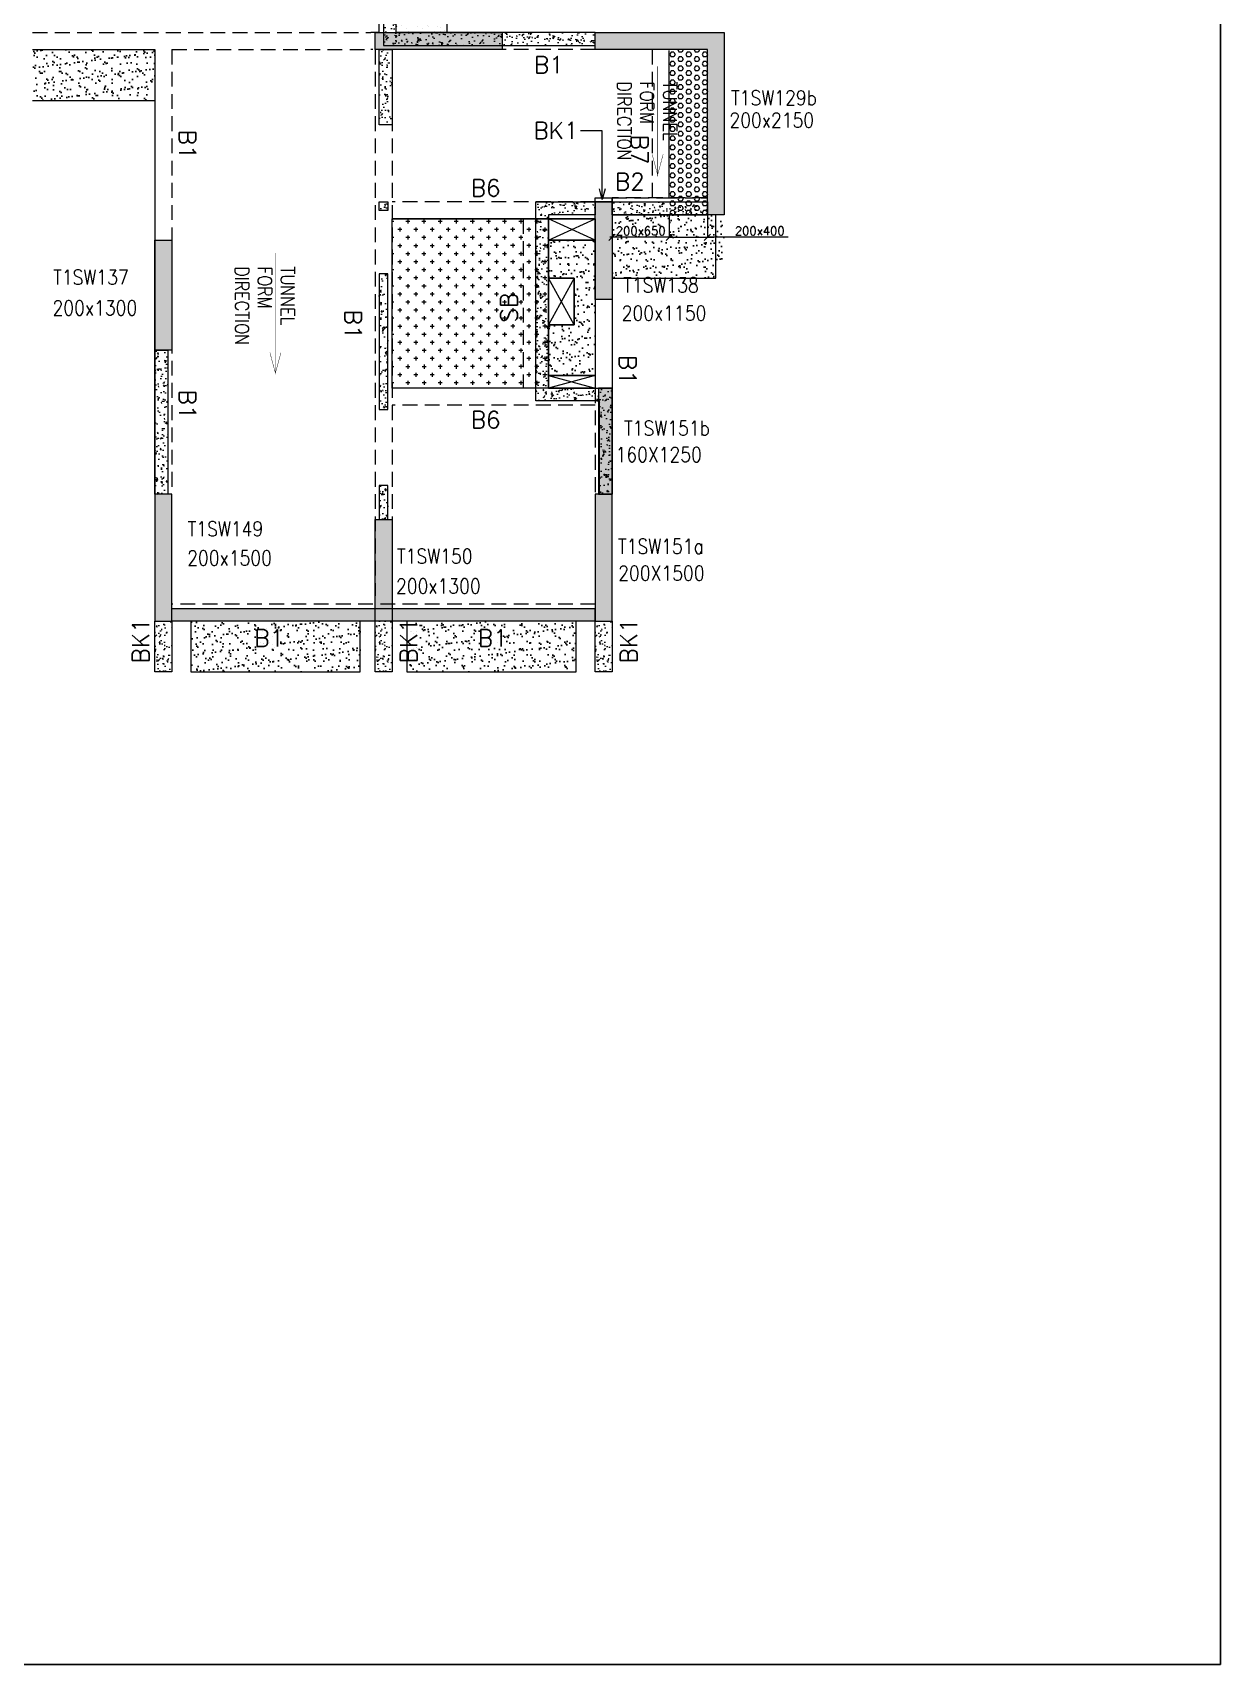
# Model space of a CAD drawing. Header units: millimetres. Extents: x 1078357 to 2594950, y -4969473 to -4636555.
# Drawn here: x 2011756 to 2025786, y -4681424 to -4662154 of the extents above; entities that cross this region are included whole.
import ezdxf

# ---------------------------------------------------------------- set-up
doc = ezdxf.new("R2010")
doc.units = ezdxf.units.MM
doc.header["$PDMODE"] = 35
for name, pattern in [('CONTINOUS', [0]), ('HIDDEN', [0.375, 0.25, -0.125]), ('New Retail block$0$CONTINOUS', [0])]:
    doc.linetypes.add(name, pattern=pattern)
doc.layers.get('0').update_dxf_attribs({"lineweight": 0})
doc.layers.get('Defpoints').update_dxf_attribs({"lineweight": 0})
for name, color, linetype, lineweight in [('A-_ANOTDIMA_D-', 6, 'Continuous', 13), ('Boundary', 40, 'Continuous', 30), ('COL. NO.', 30, 'Continuous', 25), ('COL. SIZE', 7, 'Continuous', 25), ('DIM', 9, 'Continuous', 25), ('HATCH', 8, 'Continuous', 30), ('S-NON STR RCC WALL', 8, 'Continuous', 0)]:
    doc.layers.add(name, color=color, linetype=linetype, lineweight=lineweight)
for name, color, linetype in [('B-200x325', 201, 'HIDDEN'), ('B-200x375', 41, 'HIDDEN'), ('B-200x400', 44, 'HIDDEN'), ('B-200x650', 241, 'HIDDEN'), ('B-300xSLAB THK.', 151, 'Continuous'), ('BK1-200x650', 241, 'HIDDEN'), ('DC BEAM NO.', 7, 'Continuous'), ('DROP SLAB', 8, 'Continuous'), ('S-COLUMN_SHEAR WALL', 1, 'Continuous'), ('S-PROJECTION', 54, 'New Retail block$0$CONTINOUS'), ('SLAB FOLD', 8, 'Continuous'), ('TEXT', 7, 'Continuous')]:
    doc.layers.add(name, color=color, linetype=linetype)
doc.styles.add('Roman', font='romans')
doc.styles.add('ROMANS', font='romans.shx', dxfattribs={"width": 0.85})
doc.dimstyles.new('HARESH', dxfattribs={"dimtxt": 150, "dimasz": 75, "dimexe": 0, "dimexo": 0, "dimgap": 25, "dimtad": 1, "dimdec": 0, "dimdsep": 46, "dimtxsty": 'Roman', "dimblk": 'OBLIQUE', "dimcen": 225, "dimdle": 25, "dimclrd": 2, "dimclre": 2, "dimclrt": 7, "dimadec": 8, "dimazin": 1, "dimtfac": 1, "dimtdec": 0, "dimtmove": 0, "dimatfit": 0, "dimfxl": 1, "dimlwd": -1, "dimlwe": -1, "dimarcsym": 0})

# ---------------------------------------------------------------- blocks, each defined once
blk = doc.blocks.new('_Oblique')
at = {"color": 0, "linetype": 'ByBlock', "lineweight": -2}
blk.add_line((-0.5, -0.5), (0.5, 0.5), dxfattribs=at)
blk = doc.blocks.new('*D1500')
at = {"layer": 'Defpoints', "color": 0, "ltscale": 700, "transparency": 16777216}
for p in [(2019276, -4664304, 0), (2019726, -4664304, 0), (2019726, -4664570)]:
    blk.add_point(p, dxfattribs=at)
at = {"layer": 'DIM', "color": 2, "ltscale": 700, "transparency": 16777216}
for p, q in [((2019276, -4664304), (2019276, -4664570)), ((2019726, -4664304), (2019726, -4664570)), ((2019276, -4664570), (2019201, -4664570)), ((2019276, -4664570), (2019726, -4664570)), ((2019276, -4664570), (2019726, -4664570)), ((2019726, -4664570), (2019801, -4664570)), ((2020682, -4664570), (2019726, -4664570))]:
    blk.add_line(p, q, dxfattribs=at)
at = {"layer": 'DIM', "color": 2, "ltscale": 700, "transparency": 16777216, "xscale": 75, "yscale": 75, "zscale": 75}
blk.add_blockref('_Oblique', (2019276, -4664570), dxfattribs=at)
at = {"layer": 'DIM', "color": 2, "ltscale": 700, "transparency": 16777216, "xscale": 75, "yscale": 75, "zscale": 75, "rotation": 180}
blk.add_blockref('_Oblique', (2019726, -4664570), dxfattribs=at)
at = {"layer": 'DIM', "color": 7, "ltscale": 700, "transparency": 16777216, "insert": (2020345, -4664495), "char_height": 150, "attachment_point": 5, "style": 'Roman'}
blk.add_mtext('{\\H0.666667x;200x400}', dxfattribs=at)
blk = doc.blocks.new('*D1501')
at = {"layer": 'Defpoints', "color": 0, "ltscale": 700, "transparency": 16777216}
for p in [(2018601, -4664304, 0), (2019276, -4664304), (2018601, -4664570)]:
    blk.add_point(p, dxfattribs=at)
at = {"layer": 'DIM', "color": 2, "ltscale": 700, "transparency": 16777216}
for p, q in [((2018601, -4664304), (2018601, -4664570)), ((2019276, -4664304), (2019276, -4664570)), ((2019301, -4664570), (2018576, -4664570))]:
    blk.add_line(p, q, dxfattribs=at)
at = {"layer": 'DIM', "color": 2, "ltscale": 700, "transparency": 16777216, "xscale": 75, "yscale": 75, "zscale": 75, "rotation": 180}
blk.add_blockref('_Oblique', (2018601, -4664570), dxfattribs=at)
at = {"layer": 'DIM', "color": 2, "ltscale": 700, "transparency": 16777216, "xscale": 75, "yscale": 75, "zscale": 75}
blk.add_blockref('_Oblique', (2019276, -4664570), dxfattribs=at)
at = {"layer": 'DIM', "color": 7, "ltscale": 700, "transparency": 16777216, "insert": (2018939, -4664495), "char_height": 150, "attachment_point": 5, "style": 'Roman'}
blk.add_mtext('{\\H0.666667x;200x650}', dxfattribs=at)
blk = doc.blocks.new('G$CD63B60BD')
at = {"layer": 'COL. NO.', "linetype": 'Continuous', "style": 'ROMANS', "width": 0.85}
for s, p in [('T1SW129b', (90680, 6092, -320)), ('T1SW137', (82673, 3974, -320)), ('T1SW138', (89406, 3882, -320)), ('T1SW151b', (89416, 2192, 0)), ('T1SW149', (84261, 1002, -320)), ('T1SW151a', (89344, 796, 0)), ('T1SW150', (86734, 680, -320))]:
    blk.add_text(s, height=175, dxfattribs=at).set_placement(p)
at = {"layer": 'COL. SIZE', "linetype": 'Continuous', "style": 'ROMANS', "width": 0.85}
for s, p in [('200x2150', (90660, 5828, -320)), ('200x1300', (82665, 3611, -320)), ('200x1150', (89388, 3550, -320)), ('160X1250', (89315, 1879, 0)), ('200x1500', (84256, 658, -320)), ('200X1500', (89347, 479, 0)), ('200x1300', (86722, 327, -320))]:
    blk.add_text(s, height=175, dxfattribs=at).set_placement(p)

msp = doc.modelspace()

# ---------------------------------------------------------------- hatches: boundary and pattern name
at = {"layer": 'DROP SLAB'}
h = msp.add_hatch(dxfattribs=at)
h.set_pattern_fill('CROSS', color=8, scale=15, angle=0.03079)
h.set_pattern_definition([(180.03079016, (-2432315.24, 14068521.8), (-95.1987999, -95.3011726), [47.625, -142.875]), (270.03079016, (-2432339.07, 14068545.6), (95.3011726, -95.1987999), [47.625, -142.875])])
h.paths.add_polyline_path([(2017851.2, -4666353.7), (2016001.2, -4666353.6), (2016001.2, -4664353.8), (2017851.2, -4664353.9)])
at = {"layer": 'HATCH'}
h = msp.add_hatch(dxfattribs=at)
h.set_pattern_fill('AR-SAND', color=8, scale=3, angle=179.97015)
h.set_pattern_definition([(37.4701541, (-2070581.82, 14021135.62), (-4.72361136, 146.8264517), [0, -115.824, 0, -129.54, 0, -123.825]), (7.4701541, (-2070581.82, 14021135.62), (134.9689868, 214.9772528), [0, -62.484, 0, -104.394, 0, -40.005]), (327.4701541, (-2070675.54, 14021135.67), (237.2979035, 0.3075449), [0, -38.1, 0, -137.16, 0, -179.07]), (317.4701541, (-2070675.54, 14021135.67), (229.1017424, 66.759465), [0, -19.05, 0, -89.916, 0, -102.87])])
h.paths.add_polyline_path([(2016651.4, -4660153.8), (2016051.4, -4660153.8), (2016051.4, -4662153.8), (2016651.4, -4662153.8)])
h = msp.add_hatch(dxfattribs=at)
h.set_pattern_fill('AR-SAND', color=8, scale=3, angle=179.97015)
h.set_pattern_definition([(37.4701541, (-2064636.84, 14020335.54), (-4.72361136, 146.8264517), [0, -115.824, 0, -129.54, 0, -123.825]), (7.4701541, (-2064636.84, 14020335.54), (134.9689868, 214.9772528), [0, -62.484, 0, -104.394, 0, -40.005]), (327.4701541, (-2064730.56, 14020335.59), (237.2979035, 0.3075449), [0, -38.1, 0, -137.16, 0, -179.07]), (317.4701541, (-2064730.56, 14020335.59), (229.1017424, 66.759465), [0, -19.05, 0, -89.916, 0, -102.87])])
h.paths.add_polyline_path([(2013201.4, -4662353.7), (2011756.4, -4662353.7), (2011756.4, -4662953.9), (2013201.4, -4662953.9)])
h = msp.add_hatch(dxfattribs=at)
h.set_pattern_fill('AR-SAND', color=8, scale=3, angle=179.97015)
h.set_pattern_definition([(37.4701541, (-2073756.83, 14018385.62), (-4.72361136, 146.8264517), [0, -115.824, 0, -129.54, 0, -123.825]), (7.4701541, (-2073756.83, 14018385.62), (134.9689868, 214.9772528), [0, -62.484, 0, -104.394, 0, -40.005]), (327.4701541, (-2073850.56, 14018385.67), (237.2979035, 0.3075449), [0, -38.1, 0, -137.16, 0, -179.07]), (317.4701541, (-2073850.56, 14018385.67), (229.1017424, 66.759465), [0, -19.05, 0, -89.916, 0, -102.87])])
h.paths.add_polyline_path([(2019926.4, -4664303.8), (2018601.4, -4664303.8), (2018601.4, -4664903.8), (2019926.4, -4664903.8)])
h = msp.add_hatch(dxfattribs=at)
h.set_pattern_fill('AR-SAND', color=8, scale=3, angle=179.97015)
h.set_pattern_definition([(37.4701541, (-2073756.74, 14018385.62), (-4.72361136, 146.8264517), [0, -115.824, 0, -129.54, 0, -123.825]), (7.4701541, (-2073756.74, 14018385.62), (134.9689868, 214.9772528), [0, -62.484, 0, -104.394, 0, -40.005]), (327.4701541, (-2073850.47, 14018385.67), (237.2979035, 0.3075449), [0, -38.1, 0, -137.16, 0, -179.07]), (317.4701541, (-2073850.47, 14018385.67), (229.1017424, 66.759465), [0, -19.05, 0, -89.916, 0, -102.87])])
h.paths.add_polyline_path([(2019826.2, -4664303.8), (2018601.5, -4664303.8), (2018601.5, -4665053.8), (2019826.2, -4665053.7)])
h = msp.add_hatch(dxfattribs=at)
h.set_pattern_fill('AR-SAND', color=8, scale=3, angle=359.97015)
h.set_pattern_definition([(37.47015413, (-3003981.92, 18702404.82), (-4.72361136, 146.8264517), [0, -115.824, 0, -129.54, 0, -123.825]), (7.4701541, (-3003981.92, 18702404.82), (134.9689868, 214.9772528), [0, -62.484, 0, -104.394, 0, -40.005]), (327.4701541, (-3004075.65, 18702404.87), (237.2979035, 0.3075449), [0, -38.1, 0, -137.16, 0, -179.07]), (317.4701541, (-3004075.65, 18702404.87), (229.1017424, 66.759465), [0, -19.05, 0, -89.916, 0, -102.87])])
h.paths.add_polyline_path([(2018401.2, -4666203.8), (2017851.2, -4666203.8), (2017851.2, -4665603.8), (2018151.2, -4665603.8), (2018151.2, -4665053.8), (2017851.2, -4665053.8), (2017851.2, -4664603.8), (2018401.2, -4664603.8)])
h = msp.add_hatch(dxfattribs=at)
h.set_pattern_fill('AR-SAND', color=8, scale=3, angle=179.97015)
h.set_pattern_definition([(37.47015413, (-3169656.55, 18702404.81), (-4.72361136, 146.8264517), [0, -115.824, 0, -129.54, 0, -123.825]), (7.4701541, (-3169656.55, 18702404.8), (134.9689868, 214.9772528), [0, -62.484, 0, -104.394, 0, -40.005]), (327.4701541, (-3169750.27, 18702404.86), (237.2979035, 0.3075449), [0, -38.1, 0, -137.16, 0, -179.07]), (317.4701541, (-3169750.27, 18702404.86), (229.1017424, 66.759465), [0, -19.05, 0, -89.916, 0, -102.87])])
h.paths.add_polyline_path([(2015626.4, -4669103.8), (2013626.4, -4669103.8), (2013626.4, -4669703.8), (2015626.4, -4669703.8)])
h = msp.add_hatch(dxfattribs=at)
h.set_pattern_fill('AR-SAND', color=8, scale=3, angle=179.97015)
h.set_pattern_definition([(37.47015413, (-3172206.55, 18702404.81), (-4.72361136, 146.8264517), [0, -115.824, 0, -129.54, 0, -123.825]), (7.4701541, (-3172206.55, 18702404.8), (134.9689868, 214.9772528), [0, -62.484, 0, -104.394, 0, -40.005]), (327.4701541, (-3172300.27, 18702404.86), (237.2979035, 0.3075449), [0, -38.1, 0, -137.16, 0, -179.07]), (317.4701541, (-3172300.27, 18702404.86), (229.1017424, 66.759465), [0, -19.05, 0, -89.916, 0, -102.87])])
h.paths.add_polyline_path([(2018176.4, -4669103.8), (2016176.4, -4669103.8), (2016176.4, -4669703.8), (2018176.4, -4669703.8)])
at = {"layer": 'S-COLUMN_SHEAR WALL', "lineweight": 25}
h = msp.add_hatch(color=1, dxfattribs=at)
h.dxf.hatch_style = 1
h.paths.add_polyline_path([(2015801.2, -4662153.8), (2017301.2, -4662153.8), (2017301.2, -4662353.8), (2015801.2, -4662353.8)])
h = msp.add_hatch(color=1, dxfattribs=at)
h.dxf.hatch_style = 1
h.paths.add_polyline_path([(2019726.2, -4662353.9), (2018401.2, -4662353.9), (2018401.2, -4662153.9), (2019926.2, -4662153.9), (2019926.2, -4664303.9), (2019726.2, -4664303.9)])
h = msp.add_hatch(color=1, dxfattribs=at)
h.dxf.hatch_style = 1
h.paths.add_polyline_path([(2018401.2, -4664153.9), (2018601.2, -4664153.9), (2018601.2, -4665303.9), (2018401.2, -4665303.9)])
h = msp.add_hatch(color=1, dxfattribs=at)
h.dxf.hatch_style = 1
h.paths.add_polyline_path([(2013351.2, -4664603.8), (2013337.5, -4664603.8), (2013292.6, -4664603.8), (2013201.2, -4664603.8), (2013201.2, -4665903.8), (2013401.2, -4665903.8), (2013401.2, -4664753.8), (2013401.2, -4664603.8)])
at = {"layer": 'S-COLUMN_SHEAR WALL', "lineweight": 25, "extrusion": (-1.00316e-06, -2.11765e-11, 1)}
h = msp.add_hatch(color=1, dxfattribs=at)
h.dxf.hatch_style = 1
h.paths.add_polyline_path([(2018441.2, -4667603.8), (2018601.2, -4667603.8), (2018601.2, -4666353.6), (2018441.2, -4666353.6)])
at = {"layer": 'S-COLUMN_SHEAR WALL', "lineweight": 25}
h = msp.add_hatch(color=1, dxfattribs=at)
h.dxf.hatch_style = 1
h.paths.add_polyline_path([(2013201.2, -4669103.9), (2013401.2, -4669103.9), (2013401.2, -4667603.8), (2013201.2, -4667603.8)])
h = msp.add_hatch(color=1, dxfattribs=at)
h.dxf.hatch_style = 1
h.paths.add_polyline_path([(2018401.2, -4669103.9), (2018601.2, -4669103.9), (2018601.2, -4667603.8), (2018401.2, -4667603.8)])
h = msp.add_hatch(color=1, dxfattribs=at)
h.dxf.hatch_style = 1
h.paths.add_polyline_path([(2016001.2, -4667903.8), (2016001.2, -4669103.9), (2015801.2, -4669103.9), (2015801.2, -4667903.8)])
at = {"layer": 'S-NON STR RCC WALL'}
h = msp.add_hatch(dxfattribs=at)
h.set_pattern_fill('AR-CONC', color=256)
h.set_pattern_definition([(50, (-3312844.56, 18526388.95), (182.184669, -15.9390855), [19.05, -209.55]), (355, (-3312844.56, 18526388.95), (-35.2434214, 191.0568452), [15.24, -167.6405842]), (100.4514447, (-3312829.38, 18526387.62), (146.9412471, 175.1177519), [16.1900088, -178.0902446]), (46.1842, (-3312844.56, 18526439.75), (271.0790409, -42.042328), [28.575, -314.325]), (96.6355576, (-3312821.97, 18526436.25), (237.404134, 247.4261246), [24.285023, -267.135608]), (351.1841512, (-3312844.56, 18526439.75), (237.404134, 247.4261246), [22.859967, -251.459732]), (21, (-3312819.16, 18526427.05), (151.6143913, -102.2651982), [19.05, -209.55]), (326, (-3312819.16, 18526427.05), (61.8020283, 184.1879661), [15.24, -167.64]), (71.451445, (-3312806.53, 18526418.53), (213.4164193, 81.9227689), [16.1900088, -178.0899376]), (37.5, (-3312844.56, 18526388.95), (3.08860325, 84.55503887), [0, -165.608, 0, -170.18, 0, -168.275]), (7.5, (-3312844.56, 18526388.95), (66.8196625, 100.18057482), [0, -97.028, 0, -161.798, 0, -64.135]), (327.5, (-3312901.205, 18526388.95), (135.59059517, -5.728744), [0, -63.5, 0, -198.12, 0, -262.89]), (317.5, (-3312926.6, 18526388.95), (148.1291814, 25.42649103), [0, -82.55, 0, -131.572, 0, -186.69])])
h.paths.add_polyline_path([(2018401.4, -4660153.8), (2018401.4, -4660003.8), (2015751.4, -4660003.8), (2015751.4, -4660153.8), (2015901.4, -4660153.8), (2015901.4, -4662303.8), (2018401.4, -4662303.8), (2018401.4, -4662153.8), (2016051.4, -4662153.8), (2016051.4, -4660153.8)])
h = msp.add_hatch(dxfattribs=at)
h.set_pattern_fill('AR-CONC', color=256, angle=180)
h.set_pattern_definition([(50, (-5435683.74, 27891137.32), (182.184669, -15.93908554), [19.05, -209.55]), (355, (-5435683.74, 27891137.32), (-35.2434214, 191.0568452), [15.24, -167.6405842]), (100.4514447, (-5435668.56, 27891135.99), (146.9412471, 175.1177519), [16.1900088, -178.0902446]), (46.1842, (-5435683.74, 27891188.12), (271.0790409, -42.042328), [28.575, -314.325]), (96.6355576, (-5435661.15, 27891184.62), (237.404134, 247.4261246), [24.2850231, -267.1356082]), (351.1841512, (-5435683.74, 27891188.12), (237.404134, 247.4261246), [22.859967, -251.459732]), (21, (-5435658.34, 27891175.42), (151.6143913, -102.2651982), [19.05, -209.55]), (326, (-5435658.34, 27891175.42), (61.8020283, 184.1879661), [15.24, -167.64]), (71.451445, (-5435645.7, 27891166.9), (213.4164193, 81.9227689), [16.1900088, -178.0899376]), (37.5, (-5435683.74, 27891137.32), (3.08860325, 84.55503887), [0, -165.608, 0, -170.18, 0, -168.275]), (7.5, (-5435683.74, 27891137.32), (66.8196625, 100.18057482), [0, -97.028, 0, -161.798, 0, -64.135]), (327.5, (-5435740.38, 27891137.32), (135.59059517, -5.72874399), [0, -63.5, 0, -198.12, 0, -262.89]), (317.5, (-5435765.78, 27891137.32), (148.1291814, 25.42649103), [0, -82.55, 0, -131.572, 0, -186.69])])
h.paths.add_polyline_path([(2015851.4, -4662353.8), (2016001.4, -4662353.8), (2016001.4, -4663243.7), (2015851.4, -4663243.7)])
h = msp.add_hatch(dxfattribs=at)
h.set_pattern_fill('AR-CONC', color=256, angle=180)
h.set_pattern_definition([(50, (3113125.96, -9479255.7), (182.184669, -15.9390855), [19.05, -209.55]), (355, (3113125.96, -9479255.7), (-35.2434214, 191.056845), [15.24, -167.640584]), (100.4514447, (3113141.14, -9479257.02), (146.941247, 175.117752), [16.190009, -178.0902446]), (46.1842, (3113125.96, -9479204.9), (271.079041, -42.042328), [28.575, -314.325]), (96.6355576, (3113148.55, -9479208.4), (237.404134, 247.426125), [24.285023, -267.135608]), (351.184151, (3113125.96, -9479204.9), (237.404134, 247.426125), [22.859967, -251.459732]), (21, (3113151.36, -9479217.6), (151.6143913, -102.265198), [19.05, -209.55]), (326, (3113151.36, -9479217.6), (61.802028, 184.187966), [15.24, -167.64]), (71.451445, (3113164, -9479226.12), (213.416419, 81.922769), [16.190009, -178.0899376]), (37.5, (3113125.96, -9479255.69), (3.08860325, 84.5550389), [0, -165.608, 0, -170.18, 0, -168.275]), (7.5, (3113125.96, -9479255.69), (66.8196625, 100.1805748), [0, -97.028, 0, -161.798, 0, -64.135]), (327.5, (3113069.32, -9479255.69), (135.5905952, -5.728744), [0, -63.5, 0, -198.12, 0, -262.89]), (317.5, (3113043.92, -9479255.69), (148.1291814, 25.426491), [0, -82.55, 0, -131.572, 0, -186.69])])
h.paths.add_polyline_path([(2015851.4, -4664153.6), (2015951.4, -4664153.6), (2015951.4, -4664253.6), (2015851.4, -4664253.6)])
h = msp.add_hatch(dxfattribs=at)
h.set_pattern_fill('AR-CONC', color=256)
h.set_pattern_definition([(50, (-4410069.28, 23210408.14), (182.184669, -15.9390855), [19.05, -209.55]), (355, (-4410069.28, 23210408.14), (-35.2434214, 191.0568452), [15.24, -167.6405842]), (100.4514447, (-4410054.1, 23210406.81), (146.9412471, 175.1177519), [16.1900088, -178.0902446]), (46.1842, (-4410069.28, 23210458.94), (271.0790409, -42.042328), [28.575, -314.325]), (96.6355576, (-4410046.7, 23210455.44), (237.404134, 247.4261246), [24.2850231, -267.1356082]), (351.1841512, (-4410069.28, 23210458.94), (237.404134, 247.4261246), [22.859967, -251.459732]), (21, (-4410043.88, 23210446.24), (151.6143913, -102.2651982), [19.05, -209.55]), (326, (-4410043.88, 23210446.24), (61.8020283, 184.1879661), [15.24, -167.64]), (71.451445, (-4410031.24, 23210437.72), (213.4164193, 81.9227689), [16.1900088, -178.0899376]), (37.5, (-4410069.28, 23210408.14), (3.08860325, 84.55503887), [0, -165.608, 0, -170.18, 0, -168.275]), (7.5, (-4410069.28, 23210408.14), (66.8196625, 100.18057482), [0, -97.028, 0, -161.798, 0, -64.135]), (327.5, (-4410125.92, 23210408.14), (135.59059517, -5.728744), [0, -63.5, 0, -198.12, 0, -262.89]), (317.5, (-4410151.32, 23210408.14), (148.1291814, 25.42649103), [0, -82.55, 0, -131.572, 0, -186.69])])
h.paths.add_polyline_path([(2017701.4, -4666503.8), (2017701.4, -4664153.8), (2018401.4, -4664153.8), (2018401.4, -4664303.8), (2017851.4, -4664303.8), (2017851.4, -4666353.8), (2018601.4, -4666353.8), (2018601.4, -4667603.8), (2018451.4, -4667603.8), (2018451.4, -4666503.8)])
h = msp.add_hatch(dxfattribs=at)
h.set_pattern_fill('AR-CONC', color=256)
h.set_pattern_definition([(50, (-3312844.56, 18526388.95), (182.184669, -15.9390855), [19.05, -209.55]), (355, (-3312844.56, 18526388.95), (-35.2434214, 191.0568452), [15.24, -167.6405842]), (100.4514447, (-3312829.38, 18526387.62), (146.9412471, 175.1177519), [16.1900088, -178.0902446]), (46.1842, (-3312844.56, 18526439.75), (271.0790409, -42.042328), [28.575, -314.325]), (96.6355576, (-3312821.97, 18526436.25), (237.404134, 247.4261246), [24.285023, -267.135608]), (351.1841512, (-3312844.56, 18526439.75), (237.404134, 247.4261246), [22.859967, -251.459732]), (21, (-3312819.16, 18526427.05), (151.6143913, -102.2651982), [19.05, -209.55]), (326, (-3312819.16, 18526427.05), (61.8020283, 184.1879661), [15.24, -167.64]), (71.451445, (-3312806.53, 18526418.53), (213.4164193, 81.9227689), [16.1900088, -178.0899376]), (37.5, (-3312844.56, 18526388.95), (3.08860325, 84.55503887), [0, -165.608, 0, -170.18, 0, -168.275]), (7.5, (-3312844.56, 18526388.95), (66.8196625, 100.18057482), [0, -97.028, 0, -161.798, 0, -64.135]), (327.5, (-3312901.205, 18526388.95), (135.59059517, -5.728744), [0, -63.5, 0, -198.12, 0, -262.89]), (317.5, (-3312926.6, 18526388.95), (148.1291814, 25.42649103), [0, -82.55, 0, -131.572, 0, -186.69])])
h.paths.add_polyline_path([(2019626.4, -4664303.8), (2018601.4, -4664303.8), (2018601.4, -4664153.8), (2019626.4, -4664153.8)])
h.paths.add_polyline_path([(2019726.4, -4664303.8), (2019626.4, -4664303.8), (2019626.4, -4664153.8), (2019726.4, -4664153.8)])
h = msp.add_hatch(dxfattribs=at)
h.set_pattern_fill('AR-CONC', color=256, angle=180)
h.set_pattern_definition([(50, (3113139.17, -9477891.03), (182.184669, -15.9390855), [19.05, -209.55]), (355, (3113139.17, -9477891.03), (-35.2434214, 191.056845), [15.24, -167.640584]), (100.4514447, (3113154.36, -9477892.36), (146.941247, 175.117752), [16.190009, -178.0902446]), (46.1842, (3113139.17, -9477840.23), (271.079041, -42.042328), [28.575, -314.325]), (96.6355576, (3113161.76, -9477843.73), (237.404134, 247.426125), [24.285023, -267.135608]), (351.184151, (3113139.17, -9477840.23), (237.404134, 247.426125), [22.859967, -251.459732]), (21, (3113164.57, -9477852.93), (151.6143913, -102.265198), [19.05, -209.55]), (326, (3113164.57, -9477852.93), (61.802028, 184.187966), [15.24, -167.64]), (71.451445, (3113177.2, -9477861.45), (213.416419, 81.922769), [16.190009, -178.0899376]), (37.5, (3113139.173, -9477891.03), (3.08860325, 84.5550389), [0, -165.608, 0, -170.18, 0, -168.275]), (7.5, (3113139.17, -9477891.03), (66.8196625, 100.1805748), [0, -97.028, 0, -161.798, 0, -64.135]), (327.5, (3113082.53, -9477891.03), (135.5905952, -5.728744), [0, -63.5, 0, -198.12, 0, -262.89]), (317.5, (3113057.13, -9477891.03), (148.1291814, 25.426491), [0, -82.55, 0, -131.572, 0, -186.69])])
h.paths.add_polyline_path([(2015851.4, -4666603.6), (2015951.4, -4666603.6), (2015951.4, -4665003.6), (2015851.4, -4665003.6)])
h = msp.add_hatch(dxfattribs=at)
h.set_pattern_fill('AR-CONC', color=256)
h.set_pattern_definition([(50, (-3312819.56, 18526388.95), (182.184669, -15.9390855), [19.05, -209.55]), (355, (-3312819.56, 18526388.95), (-35.2434214, 191.0568452), [15.24, -167.6405842]), (100.4514447, (-3312804.38, 18526387.62), (146.9412471, 175.1177519), [16.1900088, -178.0902446]), (46.1842, (-3312819.56, 18526439.75), (271.0790409, -42.042328), [28.575, -314.325]), (96.6355576, (-3312796.97, 18526436.25), (237.404134, 247.4261246), [24.285023, -267.135608]), (351.1841512, (-3312819.56, 18526439.75), (237.404134, 247.4261246), [22.859967, -251.459732]), (21, (-3312794.16, 18526427.05), (151.6143913, -102.2651982), [19.05, -209.55]), (326, (-3312794.16, 18526427.05), (61.8020283, 184.1879661), [15.24, -167.64]), (71.451445, (-3312781.53, 18526418.53), (213.4164193, 81.9227689), [16.1900088, -178.0899376]), (37.5, (-3312819.56, 18526388.95), (3.08860325, 84.55503887), [0, -165.608, 0, -170.18, 0, -168.275]), (7.5, (-3312819.56, 18526388.95), (66.8196625, 100.18057482), [0, -97.028, 0, -161.798, 0, -64.135]), (327.5, (-3312876.205, 18526388.95), (135.59059517, -5.728744), [0, -63.5, 0, -198.12, 0, -262.89]), (317.5, (-3312901.6, 18526388.95), (148.1291814, 25.42649103), [0, -82.55, 0, -131.572, 0, -186.69])])
h.paths.add_polyline_path([(2013351.4, -4667603.8), (2013201.4, -4667603.8), (2013201.4, -4665903.8), (2013351.4, -4665903.8)])
h = msp.add_hatch(dxfattribs=at)
h.set_pattern_fill('AR-CONC', color=256, angle=180)
h.set_pattern_definition([(50, (2015914.46, -4793871.84), (182.18467, -15.93909), [19.05, -209.55]), (355, (2015914.46, -4793871.84), (-35.24342, 191.05685), [15.24, -167.64058]), (100.45144, (2015929.64, -4793873.17), (146.94125, 175.11775), [16.19, -178.09024]), (46.1842, (2015914.46, -4793821.04), (271.07904, -42.04233), [28.575, -314.325]), (96.63556, (2015937.05, -4793824.55), (237.40413, 247.4261), [24.285, -267.1356]), (351.18415, (2015914.46, -4793821.04), (237.40413, 247.4261), [22.85997, -251.45973]), (21, (2015939.86, -4793833.74), (151.6144, -102.2652), [19.05, -209.55]), (326, (2015939.86, -4793833.74), (61.80203, 184.18797), [15.24, -167.64]), (71.45144, (2015952.5, -4793842.26), (213.41642, 81.92277), [16.19, -178.08994]), (37.5, (2015914.46, -4793871.84), (3.088603, 84.55504), [0, -165.608, 0, -170.18, 0, -168.275]), (7.5, (2015914.46, -4793871.84), (66.81966, 100.180575), [0, -97.028, 0, -161.798, 0, -64.135]), (327.5, (2015857.816, -4793871.84), (135.590595, -5.728744), [0, -63.5, 0, -198.12, 0, -262.89]), (317.5, (2015832.42, -4793871.84), (148.12918, 25.42649), [0, -82.55, 0, -131.572, 0, -186.69])])
h.paths.add_polyline_path([(2015851.5, -4667904.1), (2015951.5, -4667904.1), (2015951.4, -4667503.6), (2015851.4, -4667503.6)])
h = msp.add_hatch(dxfattribs=at)
h.set_pattern_fill('AR-CONC', color=256, angle=180)
h.set_pattern_definition([(50, (-7616971.06, 37570003.49), (182.184669, -15.93908554), [19.05, -209.55]), (355, (-7616971.06, 37570003.49), (-35.2434214, 191.0568452), [15.24, -167.6405842]), (100.4514447, (-7616955.87, 37570002.16), (146.9412471, 175.1177519), [16.1900088, -178.0902446]), (46.1842, (-7616971.06, 37570054.29), (271.0790409, -42.0423279), [28.575, -314.325]), (96.6355576, (-7616948.47, 37570050.78), (237.404134, 247.4261246), [24.2850231, -267.1356082]), (351.1841512, (-7616971.06, 37570054.29), (237.404134, 247.4261246), [22.859967, -251.459732]), (21, (-7616945.66, 37570041.59), (151.61439127, -102.2651982), [19.05, -209.55]), (326, (-7616945.66, 37570041.59), (61.80202835, 184.1879661), [15.24, -167.64]), (71.451445, (-7616933.02, 37570033.06), (213.4164193, 81.9227689), [16.1900088, -178.0899376]), (37.5, (-7616971.057, 37570003.486), (3.08860325, 84.55503887), [0, -165.608, 0, -170.18, 0, -168.275]), (7.5, (-7616971.06, 37570003.49), (66.81966251, 100.18057482), [0, -97.028, 0, -161.798, 0, -64.135]), (327.5, (-7617027.7, 37570003.486), (135.59059517, -5.72874399), [0, -63.5, 0, -198.12, 0, -262.89]), (317.5, (-7617053.1, 37570003.49), (148.1291814, 25.42649103), [0, -82.55, 0, -131.572, 0, -186.69])])
h.paths.add_polyline_path([(2013401.2, -4669103.8), (2013201.2, -4669103.8), (2013201.2, -4669703.8), (2013401.2, -4669703.8), (2013401.2, -4669703.8), (2013401.2, -4669103.9)], is_closed=False)
h = msp.add_hatch(dxfattribs=at)
h.set_pattern_fill('AR-CONC', color=256)
h.set_pattern_definition([(50, (-4410069.28, 23210408.14), (182.184669, -15.9390855), [19.05, -209.55]), (355, (-4410069.28, 23210408.14), (-35.2434214, 191.0568452), [15.24, -167.6405842]), (100.4514447, (-4410054.1, 23210406.81), (146.9412471, 175.1177519), [16.1900088, -178.0902446]), (46.1842, (-4410069.28, 23210458.94), (271.0790409, -42.042328), [28.575, -314.325]), (96.6355576, (-4410046.7, 23210455.44), (237.404134, 247.4261246), [24.2850231, -267.1356082]), (351.1841512, (-4410069.28, 23210458.94), (237.404134, 247.4261246), [22.859967, -251.459732]), (21, (-4410043.88, 23210446.24), (151.6143913, -102.2651982), [19.05, -209.55]), (326, (-4410043.88, 23210446.24), (61.8020283, 184.1879661), [15.24, -167.64]), (71.451445, (-4410031.24, 23210437.72), (213.4164193, 81.9227689), [16.1900088, -178.0899376]), (37.5, (-4410069.28, 23210408.14), (3.08860325, 84.55503887), [0, -165.608, 0, -170.18, 0, -168.275]), (7.5, (-4410069.28, 23210408.14), (66.8196625, 100.18057482), [0, -97.028, 0, -161.798, 0, -64.135]), (327.5, (-4410125.92, 23210408.14), (135.59059517, -5.728744), [0, -63.5, 0, -198.12, 0, -262.89]), (317.5, (-4410151.32, 23210408.14), (148.1291814, 25.42649103), [0, -82.55, 0, -131.572, 0, -186.69])])
h.paths.add_polyline_path([(2016276.4, -4669103.7), (2015526.4, -4669103.7), (2015526.4, -4668953.8), (2016276.4, -4668953.8)])
h.paths.add_polyline_path([(2018398.5, -4669103.8), (2018076.4, -4669103.8), (2018076.4, -4668953.8), (2018398.5, -4668953.8)])
h.paths.add_polyline_path([(2013726.4, -4669103.8), (2013401.4, -4669103.8), (2013401.4, -4668953.8), (2013726.4, -4668953.8)])
h.paths.add_polyline_path([(2018076.4, -4669103.8), (2016276.4, -4669103.8), (2016276.4, -4668953.8), (2018076.4, -4668953.8)])
h.paths.add_polyline_path([(2015526.4, -4669103.8), (2013726.4, -4669103.8), (2013726.4, -4668953.8), (2015526.4, -4668953.8)])
h = msp.add_hatch(dxfattribs=at)
h.set_pattern_fill('AR-CONC', color=256, angle=180)
h.set_pattern_definition([(50, (-7614371.02, 37570003.48), (182.184669, -15.93908554), [19.05, -209.55]), (355, (-7614371.02, 37570003.48), (-35.2434214, 191.0568452), [15.24, -167.6405842]), (100.4514447, (-7614355.84, 37570002.15), (146.9412471, 175.1177519), [16.1900088, -178.0902446]), (46.1842, (-7614371.02, 37570054.28), (271.0790409, -42.0423279), [28.575, -314.325]), (96.6355576, (-7614348.43, 37570050.78), (237.404134, 247.4261246), [24.2850231, -267.1356082]), (351.1841512, (-7614371.02, 37570054.28), (237.404134, 247.4261246), [22.859967, -251.459732]), (21, (-7614345.62, 37570041.58), (151.61439127, -102.2651982), [19.05, -209.55]), (326, (-7614345.62, 37570041.58), (61.80202835, 184.1879661), [15.24, -167.64]), (71.451445, (-7614332.99, 37570033.06), (213.4164193, 81.9227689), [16.1900088, -178.0899376]), (37.5, (-7614371.02, 37570003.48), (3.08860325, 84.55503887), [0, -165.608, 0, -170.18, 0, -168.275]), (7.5, (-7614371.02, 37570003.48), (66.81966251, 100.18057482), [0, -97.028, 0, -161.798, 0, -64.135]), (327.5, (-7614427.66, 37570003.48), (135.59059517, -5.72874399), [0, -63.5, 0, -198.12, 0, -262.89]), (317.5, (-7614453.06, 37570003.48), (148.1291814, 25.42649103), [0, -82.55, 0, -131.572, 0, -186.69])])
h.paths.add_polyline_path([(2016001.2, -4669103.8), (2015801.2, -4669103.8), (2015801.2, -4669703.8), (2016001.2, -4669703.8), (2016001.2, -4669703.8), (2016001.2, -4669103.9)], is_closed=False)
h = msp.add_hatch(dxfattribs=at)
h.set_pattern_fill('AR-CONC', color=256, angle=180)
h.set_pattern_definition([(50, (-7611771.04, 37570003.48), (182.184669, -15.93908554), [19.05, -209.55]), (355, (-7611771.04, 37570003.48), (-35.2434214, 191.0568452), [15.24, -167.6405842]), (100.4514447, (-7611755.86, 37570002.15), (146.9412471, 175.1177519), [16.1900088, -178.0902446]), (46.1842, (-7611771.04, 37570054.28), (271.0790409, -42.0423279), [28.575, -314.325]), (96.6355576, (-7611748.45, 37570050.78), (237.404134, 247.4261246), [24.2850231, -267.1356082]), (351.1841512, (-7611771.04, 37570054.28), (237.404134, 247.4261246), [22.859967, -251.459732]), (21, (-7611745.64, 37570041.58), (151.61439127, -102.2651982), [19.05, -209.55]), (326, (-7611745.64, 37570041.58), (61.80202835, 184.1879661), [15.24, -167.64]), (71.451445, (-7611733, 37570033.06), (213.4164193, 81.9227689), [16.1900088, -178.0899376]), (37.5, (-7611771.04, 37570003.48), (3.08860325, 84.55503887), [0, -165.608, 0, -170.18, 0, -168.275]), (7.5, (-7611771.04, 37570003.48), (66.81966251, 100.18057482), [0, -97.028, 0, -161.798, 0, -64.135]), (327.5, (-7611827.68, 37570003.48), (135.59059517, -5.72874399), [0, -63.5, 0, -198.12, 0, -262.89]), (317.5, (-7611853.08, 37570003.48), (148.1291814, 25.42649103), [0, -82.55, 0, -131.572, 0, -186.69])])
h.paths.add_polyline_path([(2018601.2, -4669103.8), (2018401.2, -4669103.8), (2018401.2, -4669703.8), (2018601.2, -4669703.8), (2018601.2, -4669703.8), (2018601.2, -4669103.9)], is_closed=False)
at = {"layer": 'SLAB FOLD', "ltscale": 1000}
h = msp.add_hatch(dxfattribs=at)
h.set_pattern_fill('HEX', color=8, scale=10, angle=180)
h.set_pattern_definition([(180, (834801.65, 212820.39), (-7e-15, -54.99261315), [31.75, -63.5]), (300, (834801.65, 212820.39), (47.625, 27.4963066), [31.75, -63.5]), (240, (834769.9, 212820.39), (47.625, -27.4963066), [31.75, -63.5])])
h.paths.add_polyline_path([(2019726.4, -4664303.8), (2019276.4, -4664303.8), (2019276.4, -4662353.9), (2019726.4, -4662353.9)])

# ---------------------------------------------------------------- linework, layer by layer
at = {"color": 2, "ltscale": 1000, "const_width": 5, "elevation": -0.1}
for points in [[(2019073.7, -4663590.3), (2019138.8, -4663833.3), (2019138.8, -4662553.5), (2019138.8, -4663833.3), (2019203.9, -4663590.3)], [(2014558.9, -4665931.9), (2014624.1, -4666174.9), (2014624.1, -4664757.9), (2014624.1, -4666174.9), (2014689.2, -4665931.9)]]:
    msp.add_lwpolyline(points, dxfattribs=at)
at = {"layer": 'B-200x325', "ltscale": 700}
for p, q in [((2018401.1, -4664153.8, 0), (2016001.2, -4664153.8, 0)), ((2018401.2, -4666553.6, 0), (2016001.2, -4666553.6, 0))]:
    msp.add_line(p, q, dxfattribs=at)
at = {"layer": 'B-200x325', "linetype": 'Continuous', "ltscale": 700}
for p, q in [((2018401.1, -4664353.8, 0), (2016001.2, -4664353.8, 0)), ((2018401.2, -4666353.6, 0), (2016001.2, -4666353.6, 0))]:
    msp.add_line(p, q, dxfattribs=at)
at = {"layer": 'B-200x375', "ltscale": 700}
msp.add_line((2019076.1, -4664103.8, 0), (2019076.1, -4662353.8), dxfattribs=at)
at = {"layer": 'B-200x375', "linetype": 'Continuous', "ltscale": 700}
msp.add_line((2019276.1, -4664103.8, 0), (2019276.1, -4662364.4, 0), dxfattribs=at)
at = {"layer": 'B-200x400', "linetype": 'HIDDEN', "ltscale": 500}
msp.add_line((2019276.1, -4664103.8, 0), (2019726.1, -4664103.8, 0), dxfattribs=at)
at = {"layer": 'B-200x400', "linetype": 'ByBlock', "ltscale": 500}
msp.add_line((2019276.1, -4664303.8, 0), (2019726.1, -4664303.8, 0), dxfattribs=at)
at = {"layer": 'B-200x650', "linetype": 'HIDDEN', "ltscale": 700}
for p, q in [((2015851.4, -4662153.8, 0), (2015851.4, -4660153.8, 0)), ((2011756.4, -4662153.8, 0), (2015751.4, -4662153.8, 0)), ((2015851.4, -4662153.8, 0), (2015751.4, -4662153.8, 0)), ((2013401.4, -4662353.8, 0), (2013401.4, -4667603.8, 0)), ((2013401.4, -4662353.8, 0), (2015751.4, -4662353.8, 0)), ((2018401.4, -4662353.8, 0), (2015751.4, -4662353.8, 0)), ((2015801.4, -4662353.8, 0), (2015801.4, -4668803.7, 0)), ((2016001.4, -4662353.8, 0), (2016001.4, -4668803.7, 0)), ((2018601.3, -4664103.8, 0), (2019276.1, -4664103.8, 0)), ((2019726.4, -4664103.8, 0), (2018601.4, -4664103.8, 0)), ((2018401.4, -4665303.8, 0), (2018401.4, -4667603.8, 0)), ((2018401.4, -4668903.8, 0), (2013401.4, -4668903.8, 0))]:
    msp.add_line(p, q, dxfattribs=at)
at = {"layer": 'B-200x650', "linetype": 'CONTINOUS', "ltscale": 700}
for p, q in [((2016051.4, -4662153.8, 0), (2016051.4, -4660153.8, 0)), ((2018401.4, -4662153.8, 0), (2016051.4, -4662153.8, 0)), ((2011756.4, -4662353.8, 0), (2013201.4, -4662353.8, 0)), ((2013201.4, -4662353.8, 0), (2013201.4, -4667603.8, 0)), ((2018601.3, -4664303.8, 0), (2019276.1, -4664303.8, 0)), ((2018601.4, -4665303.8, 0), (2018601.4, -4667603.8, 0)), ((2013201.2, -4669703.8, 0), (2013201.2, -4669103.8, 0)), ((2013401.2, -4669103.8, 0), (2013401.2, -4669703.8, 0)), ((2018401.4, -4669103.8, 0), (2013401.4, -4669103.8, 0)), ((2015801.2, -4669703.8, 0), (2015801.2, -4669103.8, 0)), ((2016001.2, -4669103.8, 0), (2016001.2, -4669703.8, 0)), ((2018401.2, -4669703.8, 0), (2018401.2, -4669103.8, 0)), ((2018601.2, -4669103.8, 0), (2018601.2, -4669703.8, 0)), ((2013401.2, -4669703.8, 0), (2013201.2, -4669703.8, 0)), ((2016001.2, -4669703.8, 0), (2015801.2, -4669703.8, 0)), ((2018601.2, -4669703.8, 0), (2018401.2, -4669703.8, 0))]:
    msp.add_line(p, q, dxfattribs=at)
at = {"layer": 'B-200x650', "linetype": 'Continuous', "ltscale": 700}
for p, q in [((2018601.2, -4664153.9, 0), (2018601.2, -4664103.9, 0)), ((2019926.4, -4664303.8, 0), (2018601.4, -4664303.8, 0))]:
    msp.add_line(p, q, dxfattribs=at)
at = {"layer": 'B-300xSLAB THK.', "linetype": 'HIDDEN', "ltscale": 700}
msp.add_line((2017551.2, -4664353.9), (2017551.2, -4666353.7, 0), dxfattribs=at)
at = {"layer": 'B-300xSLAB THK.', "linetype": 'ByBlock', "ltscale": 700}
msp.add_line((2017851.2, -4664353.9), (2017851.2, -4666353.7, 0), dxfattribs=at)
at = {"layer": 'BK1-200x650', "linetype": 'Continuous', "ltscale": 700, "elevation": 0}
msp.add_lwpolyline([(2018601.5, -4664153.8), (2018401.4, -4664153.8), (2018401.4, -4664103.6), (2018601.5, -4664103.6)], close=True, dxfattribs=at)
at = {"layer": 'Boundary', "ltscale": 700, "elevation": 0}
msp.add_lwpolyline([(1919972.4, -4636994.1), (2025785.6, -4636994.1), (2025785.6, -4681423.9), (1919972.4, -4681423.9)], close=True, dxfattribs=at)
at = {"layer": 'DROP SLAB', "color": 3, "linetype": 'CONTINOUS', "ltscale": 500}
for p, q in [((2018401.2, -4664603.8), (2017851.2, -4664353.8, 0)), ((2017851.2, -4664603.8, 0), (2018401.1, -4664353.8, 0)), ((2018151.2, -4665603.8), (2017851.2, -4665053.8)), ((2018151.2, -4665053.8), (2017851.2, -4665603.8, 0)), ((2018401.2, -4666203.8, 0), (2017851.2, -4666353.6, 0)), ((2017851.2, -4666203.8, 0), (2018400.4, -4666353.6, 0))]:
    msp.add_line(p, q, dxfattribs=at)
at = {"layer": 'DROP SLAB', "color": 3, "linetype": 'CONTINOUS', "ltscale": 500, "elevation": 0}
for points in [[(2017851.2, -4666353.7), (2016001.2, -4666353.6), (2016001.2, -4664353.8), (2017851.2, -4664353.9)], [(2018401.1, -4664603.8), (2017851.2, -4664603.8), (2017851.2, -4664353.9), (2018401.1, -4664353.9)], [(2018151.2, -4665603.8), (2017851.2, -4665603.8), (2017851.2, -4665053.8), (2018151.2, -4665053.8)], [(2018401.2, -4666353.6), (2017851.2, -4666353.6), (2017851.2, -4666203.8), (2018401.2, -4666203.8)]]:
    msp.add_lwpolyline(points, close=True, dxfattribs=at)
at = {"layer": 'S-COLUMN_SHEAR WALL', "color": 1, "lineweight": 25, "elevation": 0}
for points in [[(2015801.2, -4662153.8), (2017301.2, -4662153.8), (2017301.2, -4662353.8), (2015801.2, -4662353.8)], [(2018401.2, -4664153.9), (2018601.2, -4664153.9), (2018601.2, -4665303.9), (2018401.2, -4665303.9)], [(2013201.2, -4664603.8), (2013401.2, -4664603.8), (2013401.2, -4665903.8), (2013201.2, -4665903.8)], [(2013201.2, -4669103.9), (2013401.2, -4669103.9), (2013401.2, -4667603.8), (2013201.2, -4667603.8)], [(2018401.2, -4669103.9), (2018601.2, -4669103.9), (2018601.2, -4667603.8), (2018401.2, -4667603.8)], [(2015801.2, -4667904), (2016001.2, -4667904), (2016001.2, -4669103.9), (2015801.2, -4669103.9)]]:
    msp.add_lwpolyline(points, close=True, dxfattribs=at)
msp.add_lwpolyline([(2019726.2, -4662353.9), (2018401.2, -4662353.9), (2018401.2, -4662153.9), (2019926.2, -4662153.9), (2019926.2, -4664303.9), (2019726.2, -4664303.9), (2019726.2, -4662353.9)], dxfattribs=at)
at = {"layer": 'S-COLUMN_SHEAR WALL', "color": 1, "lineweight": 25, "extrusion": (-1.00316e-06, -2.11765e-11, 1), "elevation": -2}
msp.add_lwpolyline([(2018441.2, -4667603.8), (2018601.2, -4667603.8), (2018601.2, -4666353.6), (2018441.2, -4666353.6)], close=True, dxfattribs=at)
at = {"layer": 'S-NON STR RCC WALL', "elevation": 0}
for points in [[(2018401.4, -4660153.8), (2018401.4, -4660003.8), (2015751.4, -4660003.8), (2015751.4, -4660153.8), (2015901.4, -4660153.8), (2015901.4, -4662303.8), (2018401.4, -4662303.8), (2018401.4, -4662153.8), (2016051.4, -4662153.8), (2016051.4, -4660153.8)], [(2017701.4, -4666503.8), (2017701.4, -4664153.8), (2018401.4, -4664153.8), (2018401.4, -4664303.8), (2017851.4, -4664303.8), (2017851.4, -4666353.8), (2018601.4, -4666353.8), (2018601.4, -4667603.8), (2018451.4, -4667603.8), (2018451.4, -4666503.8)], [(2019726.4, -4664303.8), (2018601.4, -4664303.8), (2018601.4, -4664153.8), (2019726.4, -4664153.8)], [(2013351.4, -4667603.8), (2013201.4, -4667603.8), (2013201.4, -4665903.8), (2013351.4, -4665903.8)], [(2015851.4, -4667904.3), (2015951.4, -4667904.3), (2015951.4, -4667503.6), (2015851.4, -4667503.6)], [(2018398.5, -4669103.8), (2013401.4, -4669103.8), (2013401.4, -4668953.8), (2018398.5, -4668953.8)]]:
    msp.add_lwpolyline(points, close=True, dxfattribs=at)
at = {"layer": 'S-NON STR RCC WALL', "ltscale": 700, "elevation": 0}
for points in [[(2015851.4, -4662353.8), (2016001.4, -4662353.8), (2016001.4, -4663243.7), (2015851.4, -4663243.7)], [(2015851.4, -4664153.6), (2015951.4, -4664153.6), (2015951.4, -4664253.6), (2015851.4, -4664253.6)], [(2015851.4, -4666603.6), (2015951.4, -4666603.6), (2015951.4, -4665003.6), (2015851.4, -4665003.6)]]:
    msp.add_lwpolyline(points, close=True, dxfattribs=at)
at = {"layer": 'S-PROJECTION'}
for p, q in [((2016651.4, -4662153.8, 0), (2016651.4, -4660153.7, 0)), ((2011756.4, -4662953.8, 0), (2013201.4, -4662953.8, 0))]:
    msp.add_line(p, q, dxfattribs=at)
at = {"layer": 'S-PROJECTION', "elevation": 0}
for points in [[(2019826.2, -4664303.8), (2018601.5, -4664303.8), (2018601.5, -4665053.8), (2019826.2, -4665053.7)], [(2015626.4, -4669103.8), (2013626.4, -4669103.8), (2013626.4, -4669703.8), (2015626.4, -4669703.8)], [(2018176.4, -4669103.8), (2016176.4, -4669103.8), (2016176.4, -4669703.8), (2018176.4, -4669703.8)]]:
    msp.add_lwpolyline(points, close=True, dxfattribs=at)
at = {"layer": 'SLAB FOLD', "color": 8, "ltscale": 1000, "elevation": 0}
msp.add_lwpolyline([(2018401.2, -4666203.8), (2017851.2, -4666203.8), (2017851.2, -4665603.8), (2018151.2, -4665603.8), (2018151.2, -4665053.8), (2017851.2, -4665053.8), (2017851.2, -4664603.8), (2018401.2, -4664603.8), (2018401.2, -4666203.8)], dxfattribs=at)

# ---------------------------------------------------------------- block references
at = {"layer": 'A-_ANOTDIMA_D-', "color": 2, "ltscale": 700}
msp.add_blockref('G$CD63B60BD', (1929326.2, -4669103.8, 0), dxfattribs=at)

# ---------------------------------------------------------------- texts
at = {"layer": 'B-200x325', "linetype": 'Continuous', "ltscale": 700, "style": 'ROMANS'}
for p in [(2016931.7, -4664088.5, -2.7), (2016931.7, -4666825.7, -2.7)]:
    msp.add_text('B6', height=200, rotation=359.99906, dxfattribs=at).set_placement(p)
at = {"layer": 'B-200x375', "linetype": 'Continuous', "ltscale": 700, "style": 'ROMANS'}
msp.add_text('B7', height=200, rotation=269.99906, dxfattribs=at).set_placement((2018827.7, -4663359.4, -2.7))
at = {"layer": 'B-200x650', "linetype": 'HIDDEN', "ltscale": 500, "style": 'ROMANS'}
for rotation, p in [(359.99906, (2017677.8, -4662633.7, -2.7)), (269.99906, (2013485.3, -4663299.8, -2.7)), (269.99906, (2015442.8, -4665425.1, -2.7)), (269.99906, (2018685.3, -4665960.4, -2.7)), (269.99906, (2013485.3, -4666369.8, -2.7)), (0.00094, (2014375, -4669404.1, -2.7)), (0.00094, (2017015.3, -4669404.1, -2.7))]:
    msp.add_text('B1', height=200, rotation=rotation, dxfattribs=at).set_placement(p)
at = {"layer": 'B-200x650', "linetype": 'CONTINOUS', "ltscale": 700, "style": 'ROMANS'}
for p in [(2013134, -4669603.4, 50), (2016296.9, -4669603.4, 50), (2018896.9, -4669603.4, 50)]:
    msp.add_text('BK1', height=200, rotation=90, dxfattribs=at).set_placement(p)
at = {"layer": 'B-300xSLAB THK.', "linetype": 'Continuous', "ltscale": 700, "style": 'ROMANS'}
msp.add_text('SB', height=200, rotation=90.00094, dxfattribs=at).set_placement((2017483.5, -4665578.1, -2.7))
at = {"layer": 'BK1-200x650', "linetype": 'Continuous', "ltscale": 700, "style": 'ROMANS'}
msp.add_text('BK1', height=200, rotation=359.99906, dxfattribs=at).set_placement((2017672.5, -4663409.9, -2.7))
at = {"layer": 'DC BEAM NO.', "linetype": 'Continuous', "ltscale": 500, "style": 'ROMANS'}
msp.add_text('B2', height=200, dxfattribs=at).set_placement((2018634.9, -4664013.2, -2.7))
at = {"layer": 'TEXT', "char_height": 162, "width": 162, "attachment_point": 1, "rotation": 269.99906, "style": 'ROMANS'}
for insert in [(2019364.9, -4662731.4, 0.1), (2014850.2, -4664913.8, 0.1)]:
    msp.add_mtext('\\pxql;TUNNEL FORM DIRECTION', dxfattribs=dict(at, insert=insert))

# ---------------------------------------------------------------- dimensions: what is measured, and where the dimension line sits
at = {"layer": 'DIM', "ltscale": 700}
dim = msp.add_linear_dim(base=(2018601.1, -4664569.8, 0), p1=(2019276.1, -4664303.8, 0), p2=(2018601.1, -4664303.8, 0), angle=180, text='{\\H0.666667x;200x650}', dimstyle='HARESH', override={"dimtxsty": 'Roman', "dimtmove": 1}, dxfattribs=at)
dim.commit()
dim.dimension.update_dxf_attribs({"geometry": '*D1501', "text_midpoint": (2018938.6, -4664494.8, 0)})
dim = msp.add_linear_dim(base=(2019726.1, -4664569.8, 0), p1=(2019276.1, -4664303.8, 0), p2=(2019726.1, -4664303.8, 0), angle=180, text='{\\H0.666667x;200x400}', dimstyle='HARESH', override={"dimtxsty": 'Roman', "dimtmove": 1}, dxfattribs=at)
dim.commit()
dim.dimension.update_dxf_attribs({"geometry": '*D1500', "text_midpoint": (2020345.4, -4664548.1, 0), "dimtype": 160})

# ---------------------------------------------------------------- leaders
at = {"layer": 'BK1-200x650', "linetype": 'Continuous', "ltscale": 700}
msp.add_leader([(2018485, -4664123.5, 0), (2018485, -4663312.1, 0), (2018226.1, -4663312.1, 0)], dimstyle='HARESH', override={"dimasz": 125, "dimgap": 25, "dimtad": 0, "dimldrblk": 'Open30'}, dxfattribs=at)

doc.saveas('drawing.dxf')
